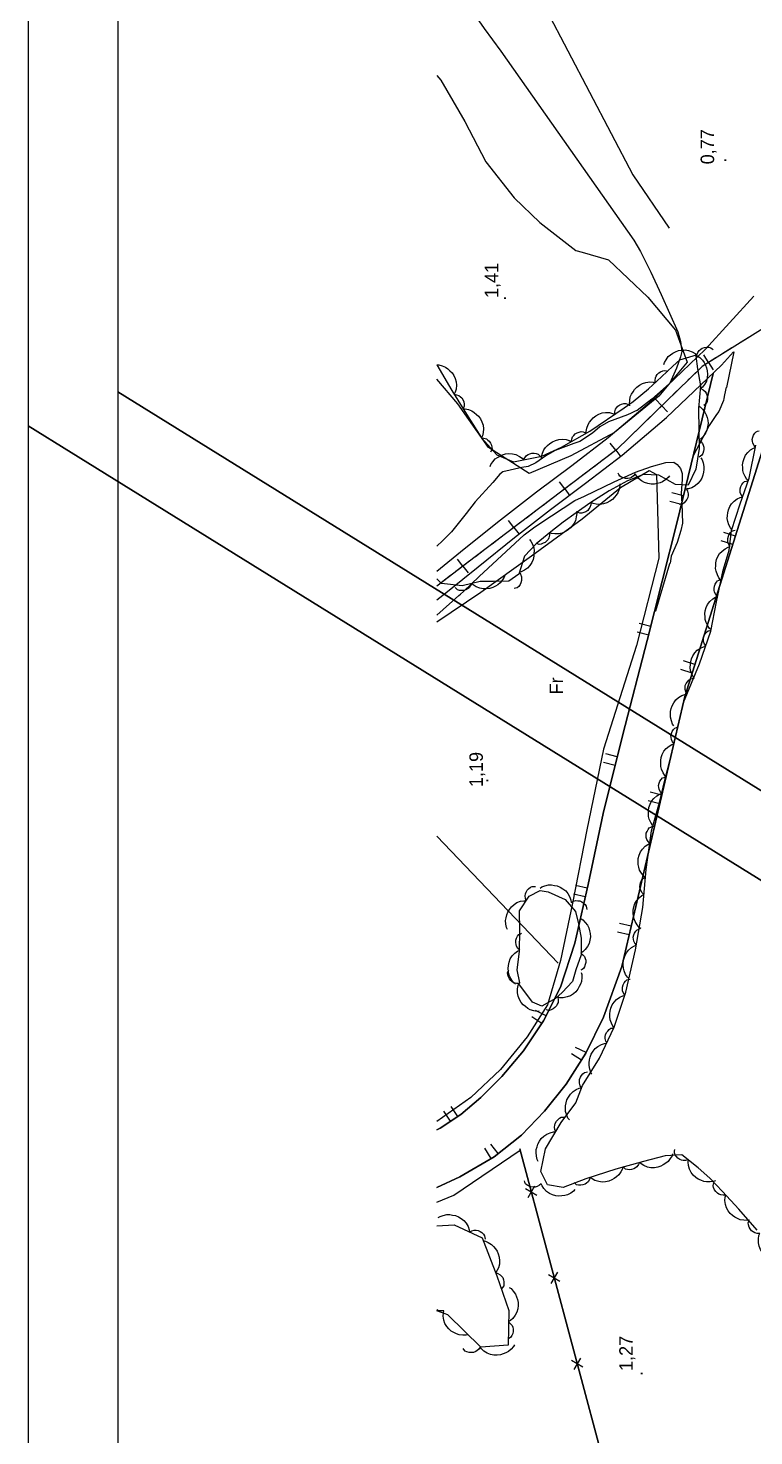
# Model space of a CAD drawing. Extents: x 747954 to 748544, y 4317181 to 4318208.
# Drawn here: x 747954.5 to 748035.3, y 4317259.5 to 4317416.2 of the extents above; entities that cross this region are included whole.
import ezdxf

# ---------------------------------------------------------------- set-up
doc = ezdxf.new("R2010")
doc.units = 0
doc.linetypes.add('DASHED', pattern=[0])
doc.layers.get('0').update_dxf_attribs({"linetype": 'CONTINUOUS'})
for name, color, linetype in [('1', 7, 'CONTINUOUS'), ('11', 7, 'CONTINUOUS'), ('22', 7, 'CONTINUOUS'), ('30', 7, 'CONTINUOUS'), ('36', 7, 'CONTINUOUS'), ('44', 7, 'CONTINUOUS'), ('48', 7, 'CONTINUOUS'), ('51', 7, 'CONTINUOUS'), ('53', 7, 'CONTINUOUS'), ('56', 7, 'CONTINUOUS'), ('PATTERN_CLASS', 7, 'CONTINUOUS')]:
    doc.layers.add(name, color=color, linetype=linetype)

msp = doc.modelspace()

# ---------------------------------------------------------------- linework, layer by layer
at = {"layer": '1', "color": 0, "linetype": 'CONTINUOUS'}
for p, q in [((748027.25, 4317363.22), (748025.96, 4317363.54)), ((748027.48, 4317364.19), (748026.19, 4317364.51)), ((748033.25, 4317359.7), (748031.98, 4317360.1)), ((748032.95, 4317358.75), (748031.68, 4317359.15)), ((748023.6, 4317348.68), (748022.31, 4317349)), ((748023.84, 4317349.64), (748022.55, 4317349.97)), ((748028.74, 4317345.4), (748027.47, 4317345.8)), ((748028.44, 4317344.45), (748027.17, 4317344.85)), ((748020.1, 4317335.11), (748018.81, 4317335.44)), ((748019.86, 4317334.15), (748018.57, 4317334.47)), ((748024.83, 4317329.89), (748023.53, 4317330.2)), ((748025.05, 4317330.86), (748023.76, 4317331.17)), ((748016.75, 4317320.5), (748015.46, 4317320.79)), ((748016.53, 4317319.52), (748015.24, 4317319.82)), ((748021.64, 4317316.26), (748020.35, 4317316.56)), ((748021.42, 4317315.29), (748020.12, 4317315.59)), ((748012.18, 4317306.28), (748010.99, 4317306.88)), ((748011.69, 4317305.41), (748010.59, 4317306.16)), ((748016.1, 4317301.34), (748014.99, 4317302.06)), ((748016.64, 4317302.18), (748015.44, 4317302.76)), ((748001.52, 4317294.54), (748000.79, 4317295.65)), ((748002.35, 4317295.09), (748001.62, 4317296.2)), ((748006.04, 4317290.39), (748005.36, 4317291.53)), ((748006.85, 4317290.96), (748006.03, 4317292)), ((748009.24, 4317291.46), (748028.01, 4317221.27)), ((748009.88, 4317287.06), (748011.13, 4317286.31)), ((748010.87, 4317287.3), (748010.15, 4317286.03)), ((748012.44, 4317277.49), (748013.69, 4317276.75)), ((748013.43, 4317277.74), (748012.71, 4317276.47)), ((748014.99, 4317267.93), (748016.25, 4317267.19)), ((748015.99, 4317268.17), (748015.27, 4317266.9))]:
    msp.add_line(p, q, dxfattribs=at)
for points in [[(748030.79, 4317377.8), (748026.78, 4317361.29), (748023.44, 4317348.05), (748020.72, 4317337.59), (748018.53, 4317328.79), (748016.85, 4317320.92), (748015.37, 4317314.37), (748013.78, 4317309.48), (748011.89, 4317305.71), (748009.64, 4317302.4), (748007.23, 4317299.51), (748004.92, 4317297.17), (748002.67, 4317295.3), (748000.38, 4317293.78), (748000, 4317293.58)], [(748037.6, 4317373.01), (748036.27, 4317369.26), (748027.61, 4317341.82), (748020.6, 4317311.78), (748018.58, 4317306.15), (748016.61, 4317302.12), (748014.4, 4317298.69), (748012, 4317295.66), (748009.44, 4317293), (748006.4, 4317290.6), (748002.58, 4317288.35), (748000, 4317287.17)]]:
    msp.add_lwpolyline(points, dxfattribs=at)
at = {"layer": '11', "color": 0, "linetype": 'DASHED'}
msp.add_lwpolyline([(748000, 4317437.81), (748004.79, 4317431.34), (748012.17, 4317418.32), (748021.83, 4317399.92), (748025.86, 4317393.98)], dxfattribs=at)
at = {"layer": '22', "color": 0, "linetype": 'CONTINUOUS'}
msp.add_lwpolyline([(748033.09, 4317380.21), (748032.25, 4317376.23), (748032.22, 4317376.26), (748032.02, 4317375.42), (748031.95, 4317375), (748031.92, 4317374.78), (748031.42, 4317373.57), (748031.13, 4317373.23), (748030.48, 4317372.21), (748030.33, 4317372), (748028.56, 4317368.62)], dxfattribs=at)
at = {"layer": '30', "color": 0, "linetype": 'CONTINUOUS'}
for points in [[(748000, 4317355.77), (748003.06, 4317358.26), (748007.1, 4317361.51), (748011.12, 4317364.62), (748015.04, 4317367.57), (748019.07, 4317370.66), (748023.91, 4317374.77), (748029.9, 4317380.46), (748035.3, 4317386.41)], [(748000, 4317352.6), (748001.21, 4317353.54), (748004.59, 4317356.28), (748008.64, 4317359.54), (748012.65, 4317362.64), (748016.57, 4317365.6), (748020.64, 4317368.71), (748025.58, 4317372.91), (748031.71, 4317378.73), (748033.05, 4317380.21)]]:
    msp.add_lwpolyline(points, dxfattribs=at)
at = {"layer": '44', "color": 0, "linetype": 'CONTINUOUS'}
for points in [[(748000, 4317423.52), (748000.01, 4317423.5), (748000.81, 4317422.29), (748001.88, 4317420.92), (748003.76, 4317418.41), (748005.29, 4317416.21), (748007.14, 4317413.69), (748021.96, 4317392.65), (748022.67, 4317391.37), (748023.84, 4317389.06), (748024.99, 4317386.6), (748026.85, 4317382.42), (748027.15, 4317381.34), (748027.28, 4317380.23), (748027.15, 4317379.66), (748026.7, 4317378.4)], [(748026.7, 4317378.4), (748025.95, 4317376.71), (748025.56, 4317376.34), (748023.93, 4317374.92), (748022.3, 4317373.66), (748022.09, 4317373.6), (748021.65, 4317373.39), (748021.24, 4317373.21), (748019.13, 4317372.41), (748018.17, 4317371.86), (748017.33, 4317371.17), (748015.94, 4317370.23), (748015.27, 4317370.02), (748013.17, 4317369.21), (748012.13, 4317368.63), (748011.04, 4317367.84), (748010.18, 4317367.44), (748009.46, 4317367.33), (748007.34, 4317366.86), (748007.01, 4317366.57), (748006.23, 4317365.66), (748004.28, 4317363.5), (748003.29, 4317362.19), (748001.64, 4317360.16), (748000.64, 4317359.17), (748000, 4317358.57)], [(748000, 4317350.9), (748002.47, 4317353.09), (748002.63, 4317353.23), (748002.96, 4317353.53), (748004.73, 4317355.21), (748009.72, 4317359.82), (748010.92, 4317360.71), (748012.77, 4317361.96), (748015.38, 4317363.65), (748016.46, 4317364.15), (748019.76, 4317365.75), (748022.14, 4317366.8), (748023.91, 4317367.44), (748025.52, 4317367.87), (748026.39, 4317367.91), (748026.76, 4317367.67), (748027.13, 4317367.21), (748027.31, 4317366.67), (748027.32, 4317366.04), (748027.2, 4317364.42), (748027.29, 4317363.33), (748027.35, 4317361.14), (748027.18, 4317360.31), (748026.75, 4317358.98), (748026.1, 4317357.46), (748025.97, 4317356.67), (748025.91, 4317356.59), (748024.36, 4317351.35), (748024.38, 4317351.36)]]:
    msp.add_lwpolyline(points, dxfattribs=at)
at = {"layer": '51', "color": 0, "linetype": 'CONTINUOUS'}
msp.add_line((748000, 4317326.29), (748013.53, 4317312.15), dxfattribs=at)
for points in [[(748000, 4317410.99), (748000.45, 4317410.44), (748003.14, 4317405.85), (748005.45, 4317401.35), (748008.63, 4317397.35), (748011.49, 4317394.6), (748015.5, 4317391.5), (748016.19, 4317391.31), (748019.13, 4317390.46), (748023.5, 4317386.31), (748026.59, 4317382.62), (748027.88, 4317379.05), (748024.74, 4317375.29), (748019.79, 4317371.21), (748014.94, 4317368.64), (748010.27, 4317366.66), (748005.75, 4317369.57), (748002.36, 4317374.41), (748000, 4317377.17)], [(748000, 4317350.13), (748004.91, 4317353.46), (748010.56, 4317357.5), (748016.17, 4317361.62), (748020.46, 4317365.09), (748023.65, 4317367), (748024.45, 4317366.54), (748024.72, 4317357.23), (748022.23, 4317347.52), (748018.58, 4317335.98), (748016.7, 4317326.98), (748015.12, 4317318.81), (748013.78, 4317312.44), (748012.33, 4317307.5), (748010.08, 4317303.96), (748007.08, 4317300.29), (748003.81, 4317297.19), (748000, 4317294.5)], [(748000, 4317285.53), (748001.9, 4317286.31), (748009.27, 4317291.34)]]:
    msp.add_lwpolyline(points, dxfattribs=at)
at = {"layer": '53', "color": 0, "linetype": 'CONTINUOUS'}
for points in [[(748025.29, 4317378.79), (748025.35, 4317379.02), (748025.54, 4317379.33), (748025.78, 4317379.68), (748026.02, 4317379.88), (748026.29, 4317380.06), (748026.57, 4317380.22), (748026.9, 4317380.34), (748027.26, 4317380.41), (748027.65, 4317380.43), (748028.04, 4317380.37), (748028.45, 4317380.22), (748028.76, 4317380.03), (748028.95, 4317379.87), (748029.06, 4317380.12), (748029.22, 4317380.37), (748029.39, 4317380.5), (748029.56, 4317380.62), (748029.81, 4317380.69), (748030.03, 4317380.72), (748030.28, 4317380.71), (748030.5, 4317380.66), (748030.65, 4317380.53), (748030.78, 4317380.43)], [(748000, 4317378.77), (748000.23, 4317378.77), (748000.59, 4317378.66), (748000.98, 4317378.51), (748001.24, 4317378.33), (748001.47, 4317378.11), (748001.7, 4317377.88), (748001.89, 4317377.59), (748002.05, 4317377.25), (748002.16, 4317376.88), (748002.19, 4317376.49), (748002.15, 4317376.05), (748002.04, 4317375.7), (748001.93, 4317375.48), (748002.2, 4317375.43), (748002.47, 4317375.34), (748002.64, 4317375.21), (748002.8, 4317375.07), (748002.93, 4317374.84), (748003.01, 4317374.63), (748003.06, 4317374.39), (748003.06, 4317374.17), (748002.97, 4317373.99), (748002.9, 4317373.84)], [(748028.77, 4317379.87), (748028.98, 4317379.78), (748029.28, 4317379.56), (748029.59, 4317379.28), (748029.77, 4317379.02), (748029.91, 4317378.73), (748030.04, 4317378.44), (748030.12, 4317378.09), (748030.15, 4317377.72), (748030.12, 4317377.33), (748030.02, 4317376.96), (748029.82, 4317376.57), (748029.6, 4317376.28), (748029.41, 4317376.11), (748029.65, 4317375.97), (748029.88, 4317375.79), (748029.99, 4317375.6), (748030.08, 4317375.42), (748030.13, 4317375.16), (748030.13, 4317374.94), (748030.09, 4317374.69), (748030.01, 4317374.48), (748029.87, 4317374.34), (748029.75, 4317374.23)], [(748021.5, 4317374.19), (748021.46, 4317374.42), (748021.49, 4317374.78), (748021.55, 4317375.2), (748021.68, 4317375.49), (748021.85, 4317375.76), (748022.02, 4317376.03), (748022.27, 4317376.28), (748022.57, 4317376.5), (748022.91, 4317376.69), (748023.28, 4317376.81), (748023.71, 4317376.85), (748024.08, 4317376.82), (748024.32, 4317376.75), (748024.31, 4317377.03), (748024.34, 4317377.32), (748024.44, 4317377.51), (748024.54, 4317377.69), (748024.74, 4317377.87), (748024.92, 4317377.99), (748025.16, 4317378.09), (748025.37, 4317378.14), (748025.57, 4317378.09), (748025.72, 4317378.05)], [(748016.65, 4317371.12), (748016.63, 4317371.35), (748016.72, 4317371.71), (748016.84, 4317372.11), (748017.01, 4317372.38), (748017.22, 4317372.63), (748017.43, 4317372.87), (748017.71, 4317373.08), (748018.04, 4317373.26), (748018.4, 4317373.4), (748018.79, 4317373.45), (748019.22, 4317373.44), (748019.58, 4317373.35), (748019.81, 4317373.25), (748019.84, 4317373.53), (748019.91, 4317373.81), (748020.03, 4317373.99), (748020.16, 4317374.15), (748020.38, 4317374.29), (748020.58, 4317374.38), (748020.83, 4317374.45), (748021.05, 4317374.47), (748021.23, 4317374.39), (748021.38, 4317374.33)], [(748029.14, 4317374.21), (748029.34, 4317374.09), (748029.6, 4317373.82), (748029.86, 4317373.5), (748029.99, 4317373.21), (748030.09, 4317372.9), (748030.17, 4317372.59), (748030.2, 4317372.24), (748030.16, 4317371.87), (748030.08, 4317371.49), (748029.92, 4317371.14), (748029.66, 4317370.79), (748029.39, 4317370.53), (748029.19, 4317370.4), (748029.4, 4317370.22), (748029.59, 4317370), (748029.67, 4317369.81), (748029.74, 4317369.61), (748029.74, 4317369.35), (748029.7, 4317369.13), (748029.63, 4317368.88), (748029.52, 4317368.69), (748029.35, 4317368.58), (748029.22, 4317368.49)], [(748002.93, 4317373.86), (748003.16, 4317373.86), (748003.52, 4317373.77), (748003.92, 4317373.63), (748004.18, 4317373.46), (748004.42, 4317373.24), (748004.66, 4317373.03), (748004.86, 4317372.74), (748005.03, 4317372.41), (748005.16, 4317372.04), (748005.2, 4317371.65), (748005.17, 4317371.22), (748005.08, 4317370.86), (748004.97, 4317370.64), (748005.24, 4317370.6), (748005.52, 4317370.52), (748005.7, 4317370.39), (748005.85, 4317370.25), (748005.99, 4317370.03), (748006.08, 4317369.83), (748006.14, 4317369.58), (748006.15, 4317369.36), (748006.06, 4317369.18), (748006, 4317369.03)], [(748011.65, 4317368.33), (748011.66, 4317368.56), (748011.77, 4317368.91), (748011.93, 4317369.3), (748012.12, 4317369.56), (748012.34, 4317369.79), (748012.57, 4317370.01), (748012.87, 4317370.2), (748013.21, 4317370.35), (748013.58, 4317370.46), (748013.97, 4317370.49), (748014.4, 4317370.43), (748014.75, 4317370.32), (748014.97, 4317370.2), (748015.02, 4317370.47), (748015.12, 4317370.75), (748015.26, 4317370.91), (748015.4, 4317371.07), (748015.63, 4317371.19), (748015.84, 4317371.27), (748016.09, 4317371.32), (748016.31, 4317371.31), (748016.49, 4317371.22), (748016.63, 4317371.15)], [(748034.71, 4317365.84), (748034.54, 4317365.99), (748034.35, 4317366.31), (748034.16, 4317366.69), (748034.09, 4317367), (748034.07, 4317367.32), (748034.05, 4317367.64), (748034.1, 4317367.98), (748034.22, 4317368.34), (748034.39, 4317368.69), (748034.62, 4317369), (748034.95, 4317369.29), (748035.27, 4317369.48), (748035.5, 4317369.56), (748035.33, 4317369.78), (748035.19, 4317370.04), (748035.15, 4317370.25), (748035.13, 4317370.46), (748035.19, 4317370.71), (748035.27, 4317370.92), (748035.4, 4317371.14), (748035.55, 4317371.3), (748035.73, 4317371.37), (748035.88, 4317371.43)], [(748005.93, 4317367.44), (748006.01, 4317367.66), (748006.23, 4317367.96), (748006.5, 4317368.28), (748006.76, 4317368.46), (748007.04, 4317368.61), (748007.33, 4317368.75), (748007.67, 4317368.84), (748008.04, 4317368.87), (748008.43, 4317368.86), (748008.81, 4317368.76), (748009.2, 4317368.57), (748009.5, 4317368.36), (748009.67, 4317368.18), (748009.8, 4317368.42), (748009.98, 4317368.65), (748010.16, 4317368.77), (748010.35, 4317368.86), (748010.6, 4317368.91), (748010.83, 4317368.92), (748011.08, 4317368.89), (748011.28, 4317368.82), (748011.43, 4317368.67), (748011.54, 4317368.56)], [(748029.41, 4317368.39), (748029.54, 4317368.2), (748029.66, 4317367.85), (748029.75, 4317367.44), (748029.75, 4317367.12), (748029.7, 4317366.8), (748029.64, 4317366.49), (748029.51, 4317366.16), (748029.32, 4317365.84), (748029.08, 4317365.54), (748028.77, 4317365.29), (748028.39, 4317365.08), (748028.04, 4317364.97), (748027.79, 4317364.94), (748027.91, 4317364.69), (748027.99, 4317364.41), (748027.98, 4317364.2), (748027.95, 4317363.99), (748027.84, 4317363.75), (748027.71, 4317363.57), (748027.53, 4317363.39), (748027.35, 4317363.26), (748027.15, 4317363.23), (748027, 4317363.21)], [(748025.91, 4317366.42), (748025.78, 4317366.23), (748025.5, 4317365.99), (748025.15, 4317365.75), (748024.86, 4317365.63), (748024.54, 4317365.56), (748024.23, 4317365.49), (748023.88, 4317365.49), (748023.51, 4317365.55), (748023.14, 4317365.65), (748022.79, 4317365.84), (748022.46, 4317366.12), (748022.22, 4317366.4), (748022.1, 4317366.61), (748021.91, 4317366.41), (748021.68, 4317366.23), (748021.48, 4317366.16), (748021.28, 4317366.11), (748021.02, 4317366.12), (748020.8, 4317366.17), (748020.56, 4317366.26), (748020.38, 4317366.38), (748020.28, 4317366.56), (748020.19, 4317366.69)], [(748020.38, 4317365.51), (748020.39, 4317365.28), (748020.3, 4317364.92), (748020.16, 4317364.52), (748019.99, 4317364.26), (748019.78, 4317364.01), (748019.56, 4317363.78), (748019.28, 4317363.57), (748018.95, 4317363.4), (748018.58, 4317363.27), (748018.2, 4317363.22), (748017.76, 4317363.24), (748017.41, 4317363.33), (748017.18, 4317363.44), (748017.15, 4317363.17), (748017.06, 4317362.89), (748016.94, 4317362.71), (748016.81, 4317362.55), (748016.59, 4317362.41), (748016.38, 4317362.32), (748016.14, 4317362.26), (748015.92, 4317362.25), (748015.73, 4317362.33), (748015.59, 4317362.39)], [(748032.84, 4317360.43), (748032.69, 4317360.6), (748032.53, 4317360.94), (748032.39, 4317361.33), (748032.35, 4317361.65), (748032.37, 4317361.97), (748032.39, 4317362.29), (748032.48, 4317362.63), (748032.63, 4317362.97), (748032.83, 4317363.3), (748033.1, 4317363.58), (748033.46, 4317363.83), (748033.79, 4317363.99), (748034.03, 4317364.04), (748033.89, 4317364.28), (748033.78, 4317364.55), (748033.77, 4317364.76), (748033.77, 4317364.97), (748033.85, 4317365.22), (748033.96, 4317365.42), (748034.11, 4317365.62), (748034.27, 4317365.77), (748034.47, 4317365.82), (748034.62, 4317365.86)], [(748015.56, 4317362.42), (748015.59, 4317362.19), (748015.53, 4317361.82), (748015.43, 4317361.41), (748015.29, 4317361.13), (748015.1, 4317360.87), (748014.9, 4317360.62), (748014.64, 4317360.38), (748014.33, 4317360.19), (748013.97, 4317360.02), (748013.59, 4317359.94), (748013.16, 4317359.93), (748012.79, 4317359.99), (748012.56, 4317360.07), (748012.55, 4317359.79), (748012.49, 4317359.51), (748012.39, 4317359.32), (748012.26, 4317359.15), (748012.06, 4317358.99), (748011.86, 4317358.89), (748011.62, 4317358.8), (748011.41, 4317358.77), (748011.22, 4317358.84), (748011.06, 4317358.88)], [(748031.57, 4317354.87), (748031.41, 4317355.05), (748031.25, 4317355.38), (748031.1, 4317355.77), (748031.05, 4317356.08), (748031.06, 4317356.4), (748031.07, 4317356.72), (748031.15, 4317357.07), (748031.3, 4317357.41), (748031.49, 4317357.75), (748031.76, 4317358.03), (748032.11, 4317358.29), (748032.44, 4317358.45), (748032.68, 4317358.52), (748032.53, 4317358.75), (748032.41, 4317359.02), (748032.39, 4317359.23), (748032.39, 4317359.44), (748032.47, 4317359.69), (748032.57, 4317359.89), (748032.71, 4317360.09), (748032.87, 4317360.24), (748033.07, 4317360.3), (748033.22, 4317360.35)], [(748010.33, 4317359.3), (748010.48, 4317359.13), (748010.64, 4317358.79), (748010.79, 4317358.4), (748010.83, 4317358.09), (748010.82, 4317357.76), (748010.8, 4317357.44), (748010.72, 4317357.1), (748010.57, 4317356.76), (748010.37, 4317356.43), (748010.1, 4317356.14), (748009.75, 4317355.89), (748009.41, 4317355.73), (748009.18, 4317355.67), (748009.32, 4317355.44), (748009.44, 4317355.17), (748009.45, 4317354.95), (748009.45, 4317354.74), (748009.37, 4317354.5), (748009.27, 4317354.3), (748009.12, 4317354.09), (748008.96, 4317353.95), (748008.76, 4317353.89), (748008.61, 4317353.85)], [(748007.59, 4317355.34), (748007.52, 4317355.12), (748007.32, 4317354.81), (748007.06, 4317354.48), (748006.81, 4317354.28), (748006.53, 4317354.12), (748006.25, 4317353.97), (748005.92, 4317353.86), (748005.55, 4317353.81), (748005.16, 4317353.81), (748004.78, 4317353.89), (748004.38, 4317354.06), (748004.07, 4317354.26), (748003.89, 4317354.43), (748003.77, 4317354.18), (748003.6, 4317353.94), (748003.42, 4317353.82), (748003.24, 4317353.71), (748002.99, 4317353.65), (748002.77, 4317353.63), (748002.52, 4317353.65), (748002.31, 4317353.72), (748002.16, 4317353.85), (748002.04, 4317353.96)], [(748030.54, 4317349.24), (748030.36, 4317349.4), (748030.17, 4317349.71), (748029.98, 4317350.08), (748029.9, 4317350.39), (748029.87, 4317350.71), (748029.85, 4317351.03), (748029.9, 4317351.38), (748030, 4317351.73), (748030.16, 4317352.09), (748030.4, 4317352.4), (748030.72, 4317352.7), (748031.03, 4317352.89), (748031.26, 4317352.98), (748031.09, 4317353.2), (748030.94, 4317353.45), (748030.9, 4317353.66), (748030.88, 4317353.87), (748030.92, 4317354.12), (748031.01, 4317354.33), (748031.13, 4317354.55), (748031.27, 4317354.72), (748031.46, 4317354.8), (748031.6, 4317354.86)], [(748028.69, 4317343.83), (748028.54, 4317344.01), (748028.39, 4317344.35), (748028.25, 4317344.74), (748028.23, 4317345.06), (748028.24, 4317345.38), (748028.27, 4317345.7), (748028.36, 4317346.04), (748028.52, 4317346.37), (748028.73, 4317346.7), (748029.01, 4317346.98), (748029.37, 4317347.22), (748029.7, 4317347.37), (748029.94, 4317347.43), (748029.8, 4317347.67), (748029.7, 4317347.94), (748029.69, 4317348.15), (748029.7, 4317348.36), (748029.78, 4317348.6), (748029.89, 4317348.8), (748030.04, 4317349), (748030.21, 4317349.14), (748030.41, 4317349.19), (748030.56, 4317349.23)], [(748026.4, 4317338.58), (748026.26, 4317338.77), (748026.13, 4317339.12), (748026.02, 4317339.52), (748026.01, 4317339.84), (748026.04, 4317340.16), (748026.09, 4317340.48), (748026.2, 4317340.81), (748026.38, 4317341.13), (748026.61, 4317341.45), (748026.9, 4317341.71), (748027.28, 4317341.93), (748027.62, 4317342.06), (748027.87, 4317342.1), (748027.74, 4317342.35), (748027.65, 4317342.62), (748027.65, 4317342.84), (748027.67, 4317343.04), (748027.77, 4317343.29), (748027.9, 4317343.47), (748028.06, 4317343.66), (748028.24, 4317343.8), (748028.44, 4317343.83), (748028.59, 4317343.87)], [(748025.55, 4317332.87), (748025.38, 4317333.03), (748025.19, 4317333.35), (748025.02, 4317333.73), (748024.96, 4317334.04), (748024.94, 4317334.37), (748024.93, 4317334.69), (748024.99, 4317335.03), (748025.11, 4317335.38), (748025.29, 4317335.73), (748025.53, 4317336.04), (748025.86, 4317336.32), (748026.18, 4317336.5), (748026.42, 4317336.58), (748026.25, 4317336.8), (748026.12, 4317337.06), (748026.08, 4317337.27), (748026.07, 4317337.48), (748026.13, 4317337.73), (748026.22, 4317337.94), (748026.35, 4317338.16), (748026.5, 4317338.32), (748026.69, 4317338.38), (748026.84, 4317338.44)], [(748024.19, 4317327.31), (748024.02, 4317327.48), (748023.84, 4317327.8), (748023.66, 4317328.17), (748023.59, 4317328.49), (748023.58, 4317328.81), (748023.57, 4317329.13), (748023.63, 4317329.47), (748023.75, 4317329.83), (748023.92, 4317330.18), (748024.16, 4317330.48), (748024.5, 4317330.76), (748024.81, 4317330.95), (748025.05, 4317331.03), (748024.88, 4317331.25), (748024.75, 4317331.51), (748024.71, 4317331.72), (748024.7, 4317331.93), (748024.76, 4317332.18), (748024.85, 4317332.39), (748024.98, 4317332.6), (748025.13, 4317332.76), (748025.32, 4317332.83), (748025.46, 4317332.89)], [(748023.18, 4317321.7), (748023, 4317321.85), (748022.79, 4317322.15), (748022.58, 4317322.51), (748022.49, 4317322.82), (748022.44, 4317323.14), (748022.41, 4317323.46), (748022.43, 4317323.81), (748022.53, 4317324.17), (748022.67, 4317324.53), (748022.89, 4317324.85), (748023.19, 4317325.16), (748023.49, 4317325.37), (748023.72, 4317325.47), (748023.54, 4317325.68), (748023.38, 4317325.93), (748023.33, 4317326.13), (748023.3, 4317326.34), (748023.33, 4317326.6), (748023.41, 4317326.81), (748023.52, 4317327.04), (748023.65, 4317327.21), (748023.84, 4317327.29), (748023.98, 4317327.37)], [(748011.5, 4317320.5), (748011.69, 4317320.63), (748012.04, 4317320.75), (748012.45, 4317320.85), (748012.77, 4317320.85), (748013.09, 4317320.8), (748013.4, 4317320.74), (748013.73, 4317320.62), (748014.05, 4317320.43), (748014.36, 4317320.19), (748014.61, 4317319.89), (748014.82, 4317319.51), (748014.93, 4317319.16), (748014.96, 4317318.91), (748015.21, 4317319.03), (748015.49, 4317319.11), (748015.71, 4317319.1), (748015.92, 4317319.07), (748016.15, 4317318.96), (748016.34, 4317318.84), (748016.52, 4317318.67), (748016.65, 4317318.49), (748016.68, 4317318.29), (748016.71, 4317318.13)], [(748022.74, 4317316), (748022.55, 4317316.13), (748022.32, 4317316.42), (748022.09, 4317316.77), (748021.99, 4317317.07), (748021.92, 4317317.39), (748021.87, 4317317.71), (748021.88, 4317318.06), (748021.95, 4317318.42), (748022.07, 4317318.79), (748022.27, 4317319.13), (748022.56, 4317319.45), (748022.85, 4317319.68), (748023.07, 4317319.79), (748022.88, 4317319.99), (748022.71, 4317320.23), (748022.65, 4317320.43), (748022.6, 4317320.64), (748022.63, 4317320.89), (748022.68, 4317321.11), (748022.78, 4317321.34), (748022.91, 4317321.52), (748023.09, 4317321.62), (748023.23, 4317321.7)], [(748007.86, 4317315.9), (748007.76, 4317316.11), (748007.7, 4317316.47), (748007.66, 4317316.89), (748007.71, 4317317.2), (748007.8, 4317317.51), (748007.91, 4317317.82), (748008.08, 4317318.12), (748008.32, 4317318.41), (748008.6, 4317318.68), (748008.93, 4317318.88), (748009.34, 4317319.03), (748009.71, 4317319.09), (748009.95, 4317319.08), (748009.88, 4317319.35), (748009.84, 4317319.64), (748009.88, 4317319.85), (748009.94, 4317320.05), (748010.08, 4317320.27), (748010.23, 4317320.43), (748010.43, 4317320.59), (748010.63, 4317320.69), (748010.83, 4317320.69), (748010.99, 4317320.69)], [(748016.08, 4317317.08), (748016.28, 4317316.96), (748016.53, 4317316.69), (748016.79, 4317316.36), (748016.92, 4317316.07), (748017, 4317315.76), (748017.08, 4317315.44), (748017.1, 4317315.09), (748017.06, 4317314.72), (748016.97, 4317314.35), (748016.79, 4317314), (748016.53, 4317313.65), (748016.26, 4317313.4), (748016.05, 4317313.27), (748016.26, 4317313.09), (748016.45, 4317312.87), (748016.53, 4317312.67), (748016.59, 4317312.47), (748016.59, 4317312.21), (748016.54, 4317311.99), (748016.46, 4317311.75), (748016.35, 4317311.56), (748016.18, 4317311.45), (748016.05, 4317311.36)], [(748008.75, 4317309.8), (748008.57, 4317309.95), (748008.35, 4317310.25), (748008.13, 4317310.61), (748008.04, 4317310.91), (748007.99, 4317311.23), (748007.95, 4317311.55), (748007.97, 4317311.9), (748008.06, 4317312.26), (748008.19, 4317312.62), (748008.4, 4317312.95), (748008.7, 4317313.27), (748009, 4317313.48), (748009.23, 4317313.58), (748009.04, 4317313.79), (748008.88, 4317314.03), (748008.83, 4317314.24), (748008.79, 4317314.44), (748008.82, 4317314.7), (748008.89, 4317314.92), (748009, 4317315.14), (748009.13, 4317315.32), (748009.31, 4317315.41), (748009.45, 4317315.48)], [(748021.38, 4317310.42), (748021.22, 4317310.58), (748021.03, 4317310.9), (748020.85, 4317311.28), (748020.79, 4317311.59), (748020.77, 4317311.91), (748020.76, 4317312.23), (748020.82, 4317312.58), (748020.94, 4317312.93), (748021.11, 4317313.28), (748021.35, 4317313.59), (748021.68, 4317313.87), (748022, 4317314.06), (748022.23, 4317314.14), (748022.07, 4317314.36), (748021.93, 4317314.61), (748021.9, 4317314.83), (748021.88, 4317315.04), (748021.94, 4317315.29), (748022.03, 4317315.49), (748022.16, 4317315.71), (748022.31, 4317315.87), (748022.5, 4317315.94), (748022.65, 4317316)], [(748011.4, 4317306.8), (748011.17, 4317306.78), (748010.81, 4317306.85), (748010.41, 4317306.96), (748010.13, 4317307.11), (748009.87, 4317307.31), (748009.62, 4317307.51), (748009.4, 4317307.78), (748009.21, 4317308.1), (748009.06, 4317308.46), (748008.99, 4317308.85), (748008.99, 4317309.28), (748009.06, 4317309.64), (748009.15, 4317309.87), (748008.88, 4317309.89), (748008.59, 4317309.96), (748008.41, 4317310.07), (748008.24, 4317310.2), (748008.09, 4317310.41), (748007.99, 4317310.61), (748007.91, 4317310.85), (748007.89, 4317311.07), (748007.96, 4317311.26), (748008.01, 4317311.41)], [(748016.09, 4317311.12), (748016.15, 4317310.9), (748016.15, 4317310.53), (748016.11, 4317310.11), (748016.01, 4317309.81), (748015.86, 4317309.53), (748015.71, 4317309.24), (748015.49, 4317308.97), (748015.21, 4317308.73), (748014.88, 4317308.52), (748014.52, 4317308.38), (748014.09, 4317308.3), (748013.72, 4317308.3), (748013.48, 4317308.35), (748013.51, 4317308.07), (748013.5, 4317307.78), (748013.42, 4317307.58), (748013.33, 4317307.39), (748013.15, 4317307.2), (748012.97, 4317307.07), (748012.75, 4317306.95), (748012.54, 4317306.89), (748012.34, 4317306.92), (748012.18, 4317306.95)], [(748019.75, 4317304.95), (748019.6, 4317305.12), (748019.44, 4317305.46), (748019.3, 4317305.85), (748019.27, 4317306.17), (748019.28, 4317306.49), (748019.3, 4317306.81), (748019.39, 4317307.15), (748019.54, 4317307.49), (748019.74, 4317307.82), (748020.01, 4317308.1), (748020.37, 4317308.35), (748020.7, 4317308.51), (748020.94, 4317308.56), (748020.8, 4317308.8), (748020.68, 4317309.07), (748020.67, 4317309.28), (748020.68, 4317309.49), (748020.76, 4317309.74), (748020.86, 4317309.94), (748021.01, 4317310.14), (748021.18, 4317310.29), (748021.37, 4317310.34), (748021.52, 4317310.38)], [(748017.28, 4317299.79), (748017.15, 4317299.98), (748017.04, 4317300.33), (748016.95, 4317300.74), (748016.96, 4317301.06), (748017.01, 4317301.38), (748017.07, 4317301.69), (748017.2, 4317302.02), (748017.4, 4317302.33), (748017.64, 4317302.64), (748017.95, 4317302.88), (748018.33, 4317303.08), (748018.68, 4317303.19), (748018.93, 4317303.22), (748018.82, 4317303.47), (748018.74, 4317303.75), (748018.76, 4317303.97), (748018.79, 4317304.18), (748018.9, 4317304.41), (748019.03, 4317304.59), (748019.21, 4317304.77), (748019.39, 4317304.9), (748019.59, 4317304.92), (748019.75, 4317304.95)], [(748014.76, 4317294.7), (748014.61, 4317294.88), (748014.47, 4317295.22), (748014.35, 4317295.62), (748014.33, 4317295.94), (748014.35, 4317296.26), (748014.39, 4317296.58), (748014.49, 4317296.91), (748014.66, 4317297.24), (748014.88, 4317297.57), (748015.17, 4317297.84), (748015.53, 4317298.07), (748015.87, 4317298.21), (748016.12, 4317298.26), (748015.98, 4317298.5), (748015.88, 4317298.77), (748015.88, 4317298.99), (748015.9, 4317299.19), (748015.99, 4317299.44), (748016.1, 4317299.63), (748016.26, 4317299.83), (748016.43, 4317299.96), (748016.63, 4317300.01), (748016.78, 4317300.04)], [(748011.29, 4317290.08), (748011.18, 4317290.29), (748011.1, 4317290.65), (748011.05, 4317291.06), (748011.08, 4317291.38), (748011.17, 4317291.69), (748011.26, 4317292), (748011.42, 4317292.31), (748011.64, 4317292.61), (748011.91, 4317292.89), (748012.24, 4317293.1), (748012.64, 4317293.27), (748013, 4317293.35), (748013.25, 4317293.35), (748013.16, 4317293.61), (748013.11, 4317293.9), (748013.14, 4317294.11), (748013.19, 4317294.31), (748013.33, 4317294.54), (748013.47, 4317294.71), (748013.66, 4317294.87), (748013.86, 4317294.98), (748014.06, 4317294.99), (748014.22, 4317295)], [(748031.03, 4317287.9), (748030.81, 4317287.82), (748030.45, 4317287.79), (748030.03, 4317287.78), (748029.72, 4317287.85), (748029.42, 4317287.97), (748029.12, 4317288.1), (748028.83, 4317288.29), (748028.56, 4317288.55), (748028.32, 4317288.85), (748028.14, 4317289.2), (748028.02, 4317289.62), (748027.99, 4317289.99), (748028.01, 4317290.23), (748027.74, 4317290.18), (748027.45, 4317290.16), (748027.24, 4317290.22), (748027.05, 4317290.29), (748026.84, 4317290.45), (748026.69, 4317290.62), (748026.55, 4317290.82), (748026.47, 4317291.03), (748026.48, 4317291.23), (748026.49, 4317291.39)], [(748020.73, 4317289.47), (748020.68, 4317289.24), (748020.5, 4317288.92), (748020.27, 4317288.57), (748020.03, 4317288.36), (748019.76, 4317288.18), (748019.49, 4317288.01), (748019.17, 4317287.88), (748018.8, 4317287.8), (748018.41, 4317287.77), (748018.03, 4317287.82), (748017.61, 4317287.96), (748017.29, 4317288.14), (748017.1, 4317288.3), (748017, 4317288.05), (748016.85, 4317287.8), (748016.68, 4317287.66), (748016.51, 4317287.54), (748016.26, 4317287.46), (748016.04, 4317287.43), (748015.79, 4317287.43), (748015.57, 4317287.48), (748015.42, 4317287.6), (748015.29, 4317287.7)], [(748026.26, 4317290.93), (748026.2, 4317290.71), (748026, 4317290.4), (748025.75, 4317290.06), (748025.5, 4317289.86), (748025.22, 4317289.69), (748024.95, 4317289.54), (748024.61, 4317289.43), (748024.24, 4317289.37), (748023.85, 4317289.36), (748023.47, 4317289.43), (748023.07, 4317289.6), (748022.76, 4317289.79), (748022.58, 4317289.96), (748022.46, 4317289.71), (748022.29, 4317289.47), (748022.12, 4317289.34), (748021.94, 4317289.24), (748021.69, 4317289.17), (748021.47, 4317289.15), (748021.22, 4317289.17), (748021, 4317289.22), (748020.85, 4317289.36), (748020.73, 4317289.46)], [(748015.38, 4317286.93), (748015.23, 4317286.75), (748014.92, 4317286.55), (748014.55, 4317286.35), (748014.24, 4317286.28), (748013.92, 4317286.24), (748013.6, 4317286.21), (748013.25, 4317286.25), (748012.9, 4317286.36), (748012.54, 4317286.51), (748012.22, 4317286.74), (748011.92, 4317287.05), (748011.72, 4317287.36), (748011.63, 4317287.59), (748011.42, 4317287.42), (748011.17, 4317287.27), (748010.96, 4317287.22), (748010.75, 4317287.2), (748010.49, 4317287.24), (748010.28, 4317287.32), (748010.06, 4317287.44), (748009.89, 4317287.58), (748009.81, 4317287.76), (748009.75, 4317287.91)], [(748034.78, 4317283.54), (748034.55, 4317283.49), (748034.19, 4317283.52), (748033.77, 4317283.58), (748033.48, 4317283.71), (748033.2, 4317283.87), (748032.93, 4317284.04), (748032.67, 4317284.28), (748032.45, 4317284.58), (748032.26, 4317284.92), (748032.14, 4317285.29), (748032.09, 4317285.72), (748032.12, 4317286.09), (748032.18, 4317286.33), (748031.9, 4317286.32), (748031.62, 4317286.35), (748031.42, 4317286.44), (748031.24, 4317286.54), (748031.06, 4317286.73), (748030.94, 4317286.92), (748030.83, 4317287.15), (748030.78, 4317287.36), (748030.83, 4317287.56), (748030.87, 4317287.72)], [(748000.17, 4317283.81), (748000.37, 4317283.94), (748000.71, 4317284.05), (748001.12, 4317284.15), (748001.44, 4317284.15), (748001.76, 4317284.1), (748002.08, 4317284.05), (748002.4, 4317283.92), (748002.72, 4317283.73), (748003.03, 4317283.49), (748003.28, 4317283.19), (748003.49, 4317282.81), (748003.6, 4317282.46), (748003.63, 4317282.22), (748003.89, 4317282.33), (748004.16, 4317282.41), (748004.38, 4317282.4), (748004.59, 4317282.37), (748004.82, 4317282.27), (748005.01, 4317282.14), (748005.19, 4317281.97), (748005.32, 4317281.79), (748005.35, 4317281.59), (748005.38, 4317281.43)], [(748038.25, 4317278.99), (748038.02, 4317278.97), (748037.66, 4317279.03), (748037.25, 4317279.14), (748036.97, 4317279.29), (748036.71, 4317279.49), (748036.46, 4317279.69), (748036.24, 4317279.95), (748036.04, 4317280.27), (748035.89, 4317280.63), (748035.81, 4317281.01), (748035.81, 4317281.45), (748035.87, 4317281.81), (748035.96, 4317282.04), (748035.69, 4317282.06), (748035.4, 4317282.12), (748035.22, 4317282.23), (748035.05, 4317282.35), (748034.89, 4317282.56), (748034.79, 4317282.76), (748034.71, 4317283), (748034.68, 4317283.22), (748034.75, 4317283.41), (748034.8, 4317283.56)], [(748005.18, 4317281.25), (748005.41, 4317281.21), (748005.74, 4317281.04), (748006.1, 4317280.83), (748006.33, 4317280.61), (748006.52, 4317280.35), (748006.71, 4317280.09), (748006.85, 4317279.77), (748006.95, 4317279.41), (748007, 4317279.02), (748006.97, 4317278.64), (748006.86, 4317278.22), (748006.69, 4317277.89), (748006.54, 4317277.69), (748006.81, 4317277.6), (748007.06, 4317277.46), (748007.21, 4317277.3), (748007.34, 4317277.14), (748007.43, 4317276.89), (748007.47, 4317276.68), (748007.48, 4317276.42), (748007.45, 4317276.21), (748007.33, 4317276.04), (748007.24, 4317275.91)], [(748008.07, 4317276.03), (748008.27, 4317275.91), (748008.51, 4317275.63), (748008.77, 4317275.3), (748008.89, 4317275), (748008.98, 4317274.69), (748009.05, 4317274.38), (748009.06, 4317274.03), (748009.01, 4317273.66), (748008.92, 4317273.28), (748008.74, 4317272.94), (748008.47, 4317272.59), (748008.2, 4317272.35), (748007.98, 4317272.22), (748008.19, 4317272.04), (748008.38, 4317271.81), (748008.45, 4317271.61), (748008.51, 4317271.41), (748008.5, 4317271.15), (748008.46, 4317270.93), (748008.37, 4317270.69), (748008.26, 4317270.5), (748008.09, 4317270.4), (748007.95, 4317270.31)], [(748003.49, 4317270.77), (748003.27, 4317270.71), (748002.9, 4317270.72), (748002.48, 4317270.77), (748002.18, 4317270.88), (748001.9, 4317271.03), (748001.62, 4317271.19), (748001.36, 4317271.42), (748001.12, 4317271.71), (748000.91, 4317272.04), (748000.78, 4317272.41), (748000.72, 4317272.84), (748000.73, 4317273.2), (748000.78, 4317273.45), (748000.5, 4317273.42), (748000.21, 4317273.44), (748000, 4317273.53)], [(748008.64, 4317269.66), (748008.53, 4317269.45), (748008.28, 4317269.18), (748007.97, 4317268.9), (748007.69, 4317268.75), (748007.39, 4317268.64), (748007.09, 4317268.54), (748006.74, 4317268.49), (748006.37, 4317268.5), (748005.98, 4317268.57), (748005.62, 4317268.71), (748005.25, 4317268.94), (748004.98, 4317269.2), (748004.84, 4317269.4), (748004.67, 4317269.17), (748004.47, 4317268.97), (748004.27, 4317268.87), (748004.08, 4317268.8), (748003.82, 4317268.78), (748003.6, 4317268.8), (748003.35, 4317268.87), (748003.16, 4317268.96), (748003.03, 4317269.12), (748002.93, 4317269.25)]]:
    msp.add_lwpolyline(points, dxfattribs=at)
at = {"layer": '56', "color": 0, "linetype": 'CONTINUOUS'}
for p, q in [((748034.84, 4317381.87), (748033.72, 4317381.18)), ((748032.86, 4317380.64), (748031.74, 4317379.95)), ((748030.26, 4317379.02), (748029.73, 4317379.88)), ((748030.26, 4317379.02), (748030.76, 4317378.22)), ((748028.91, 4317377.96), (748027.97, 4317377.04)), ((748027.24, 4317376.34), (748026.3, 4317375.42)), ((748025.05, 4317374.2), (748024.34, 4317374.92)), ((748025.74, 4317374.88), (748024.35, 4317373.52)), ((748025.05, 4317374.2), (748025.7, 4317373.52)), ((748023.81, 4317373), (748022.86, 4317372.08)), ((748022.14, 4317371.37), (748021.2, 4317370.45)), ((748019.93, 4317369.25), (748019.32, 4317370.05)), ((748018.56, 4317368.21), (748017.51, 4317367.41)), ((748019.93, 4317369.25), (748020.5, 4317368.5)), ((748016.7, 4317366.8), (748015.65, 4317366)), ((748015.03, 4317365.53), (748013.48, 4317364.36)), ((748014.26, 4317364.94), (748013.65, 4317365.75)), ((748014.26, 4317364.94), (748014.83, 4317364.19)), ((748012.88, 4317363.9), (748011.83, 4317363.11)), ((748011.03, 4317362.5), (748009.98, 4317361.7)), ((748009.36, 4317361.23), (748007.81, 4317360.05)), ((748008.59, 4317360.64), (748007.98, 4317361.44)), ((748008.59, 4317360.64), (748009.16, 4317359.89)), ((748007.21, 4317359.6), (748006.16, 4317358.8)), ((748003.69, 4317356.93), (748002.14, 4317355.75)), ((748002.91, 4317356.34), (748002.31, 4317357.14)), ((748005.36, 4317358.19), (748004.31, 4317357.4)), ((748001.54, 4317355.3), (748000.49, 4317354.5)), ((748002.91, 4317356.34), (748003.49, 4317355.59))]:
    msp.add_line(p, q, dxfattribs=at)
for points in [[(748031.09, 4317379.54), (748029.56, 4317378.59), (748029.45, 4317378.48)], [(748020.64, 4317369.91), (748020.05, 4317369.34), (748019.15, 4317368.66)]]:
    msp.add_lwpolyline(points, dxfattribs=at)
at = {"layer": 'PATTERN_CLASS', "color": 0, "linetype": 'CONTINUOUS'}
msp.add_line((748028.01, 4317221.27), (748009.24, 4317291.46), dxfattribs=at)
for points in [[(748037.13, 4317383.3), (748029.56, 4317378.59), (748020.05, 4317369.34), (748004.29, 4317357.38), (748000, 4317354.13)], [(748028.91, 4317379.87), (748028.86, 4317379.73), (748029.04, 4317378.3), (748029.37, 4317376.42), (748029.15, 4317373.89), (748029.18, 4317371.48), (748029.21, 4317369.44), (748028.84, 4317367.16), (748028, 4317365.36), (748026.58, 4317365.42), (748024.72, 4317366.48), (748023.01, 4317366.56), (748021.23, 4317365.85), (748019.18, 4317364.73), (748017.17, 4317363.42), (748015.53, 4317362.3), (748014.09, 4317361.26), (748012.69, 4317360.16), (748011.08, 4317358.82), (748009.75, 4317357.46), (748009.12, 4317355.46), (748008.04, 4317354.69), (748006.3, 4317354.62), (748004.82, 4317354.65), (748002.81, 4317354.15), (748000.51, 4317354.42), (748000, 4317354.94)], [(748000, 4317378.77), (748001.68, 4317375.92), (748003.49, 4317372.98), (748004.98, 4317370.64), (748006.7, 4317368.73), (748008.53, 4317367.96), (748011.68, 4317368.59), (748013.89, 4317369.6), (748017.03, 4317371.38), (748020.86, 4317373.98), (748021.86, 4317374.66), (748023.59, 4317376.1), (748025.02, 4317377.41), (748026.29, 4317378.6), (748027.07, 4317379.32), (748028.91, 4317379.87)], [(748000, 4317293.58), (748000.38, 4317293.78), (748002.67, 4317295.3), (748004.92, 4317297.17), (748007.23, 4317299.51), (748009.64, 4317302.4), (748011.89, 4317305.71), (748013.78, 4317309.48), (748015.37, 4317314.37), (748016.85, 4317320.92), (748018.53, 4317328.79), (748020.72, 4317337.59), (748023.44, 4317348.05), (748026.78, 4317361.29), (748030.79, 4317377.8)], [(748000, 4317287.17), (748002.58, 4317288.35), (748006.4, 4317290.6), (748009.44, 4317293), (748012, 4317295.66), (748014.4, 4317298.69), (748016.61, 4317302.12), (748018.58, 4317306.15), (748020.6, 4317311.78), (748027.61, 4317341.82), (748036.27, 4317369.26), (748037.6, 4317373.01)], [(748035.67, 4317282.41), (748033.63, 4317284.77), (748031.81, 4317286.71), (748030.41, 4317288.19), (748029.12, 4317289.37), (748027.27, 4317290.79), (748025.43, 4317290.71), (748023.02, 4317290.07), (748019.93, 4317289.21), (748016.58, 4317288.12), (748014.06, 4317287.16), (748012.33, 4317287.46), (748011.59, 4317288.96), (748012.11, 4317291.46), (748013.86, 4317294.4), (748015.47, 4317296.58), (748016.21, 4317298.53), (748018.13, 4317301.57), (748019.77, 4317305), (748021.04, 4317308.9), (748022.11, 4317313.63), (748022.94, 4317318.35), (748023.3, 4317322.57), (748023.91, 4317326.88), (748024.81, 4317330.03), (748025.38, 4317332.52), (748026.03, 4317334.96), (748026.32, 4317336.21), (748027.47, 4317341.17), (748029.26, 4317345.48), (748030.51, 4317349.09), (748031.13, 4317352.36), (748031.88, 4317355.91), (748032.55, 4317358.13), (748032.8, 4317360.31), (748033.78, 4317363.3), (748034.77, 4317366.14), (748035.54, 4317369.81)], [(748009.15, 4317309.86), (748009.24, 4317309.94), (748008.95, 4317311.42), (748009.2, 4317313.44), (748009.24, 4317315.8), (748009.22, 4317317.98), (748010.29, 4317319.62), (748011.5, 4317320.23), (748012.4, 4317320.09), (748014.29, 4317319.23), (748015.46, 4317317.9), (748015.79, 4317316.54), (748016.07, 4317314.94), (748016.06, 4317313.07), (748015.5, 4317311.42), (748015.12, 4317310.09), (748013.98, 4317308.87), (748013.21, 4317308.21), (748011.7, 4317307.35), (748010.66, 4317307.81), (748009.15, 4317309.86)], [(748000, 4317282.9), (748001.94, 4317283), (748005.05, 4317281.58), (748006.69, 4317277.34), (748008.02, 4317273.48), (748007.94, 4317269.61), (748004.9, 4317269.39), (748001.24, 4317272.98), (748000, 4317273.44)]]:
    msp.add_lwpolyline(points, dxfattribs=at)

# ---------------------------------------------------------------- texts
at = {"layer": '36', "color": 0, "linetype": 'CONTINUOUS'}
msp.add_text('Fr', height=1.5, rotation=90, dxfattribs=at).set_placement((748014.06, 4317342.07))
at = {"layer": '48', "color": 0, "linetype": 'CONTINUOUS'}
for s, p in [(' 0,77', (748030.88, 4317400.53)), ('.', (748032.24, 4317401.28)), (' 1,41', (748006.85, 4317385.65)), ('.', (748007.72, 4317385.9)), (' 1,19', (748005.13, 4317331.2)), ('.', (748005.75, 4317332.19)), (' 1,27', (748021.82, 4317266.19)), ('.', (748022.94, 4317266.19))]:
    msp.add_text(s, height=1.5, rotation=90, dxfattribs=at).set_placement(p)

# ---------------------------------------------------------------- meshes
at = {"color": 0, "linetype": 'CONTINUOUS'}
mesh = msp.add_polyface(dxfattribs=at)
corners = [(747954.5, 4317181), (747954.5, 4317181), (747954.5, 4317371.96), (748262.5, 4317181), (747954.5, 4317546.49), (748544, 4317181), (747954.5, 4318207.5), (748544, 4317842.01), (748544, 4318207.5)]
mesh.append_faces([[corners[k] for k in face] for face in [(0, 1, 3, 2), (2, 3, 5, 4), (4, 5, 7, 6), (6, 7, 8, 8)]], dxfattribs={"vtx0": -1, "vtx2": -1, "color": 0})
mesh = msp.add_polyface(dxfattribs=at)
corners = [(747964.5, 4317191), (747964.5, 4317191), (747964.5, 4317375.76), (748262.5, 4317191), (747964.5, 4317544.09), (748534, 4317191), (747964.5, 4318011), (748534, 4317657.91), (748262.5, 4318011), (748534, 4317842.67), (748534, 4318011)]
mesh.append_faces([[corners[k] for k in face] for face in [(0, 1, 3, 2), (2, 3, 5, 4), (4, 5, 7, 6), (6, 7, 9, 8), (8, 9, 10, 10)]], dxfattribs={"vtx0": -1, "vtx2": -1, "color": 0})

doc.saveas('drawing.dxf')
